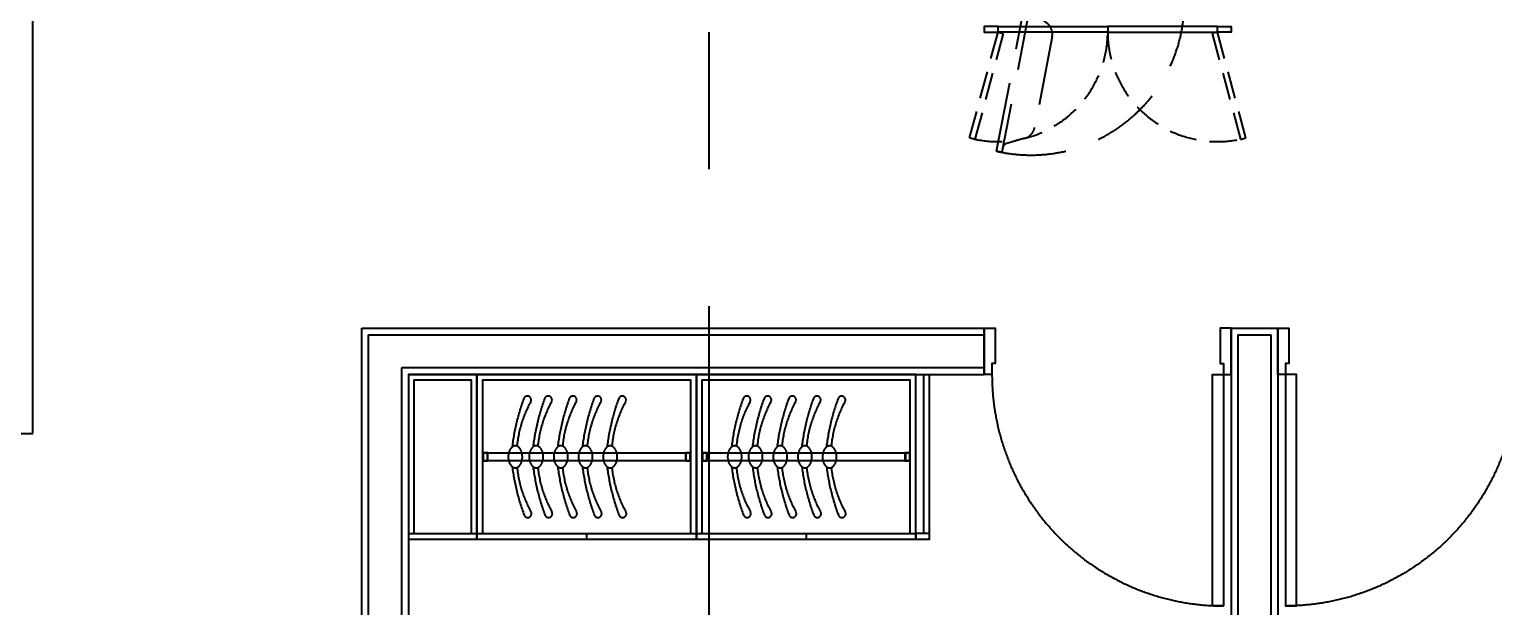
# Model space of a CAD drawing. Header units: millimetres. Extents: x 10000 to 302800, y 6800 to 229018.
# Drawn here: x 186501 to 191841, y 21881 to 23988 of the extents above; entities that cross this region are included whole.
import ezdxf

# ---------------------------------------------------------------- set-up
doc = ezdxf.new("R2010")
doc.units = ezdxf.units.MM
doc.header["$LTSCALE"] = 400
doc.header["$MEASUREMENT"] = 0
for name, pattern in [('X-GRID_5~ROOF$0$CENTER2', [1.125, 0.75, -0.125, 0.125, -0.125]), ('X-ROOM TYPE-SR-3Bay$0$HIDDEN', [0.375, 0.25, -0.125]), ('X-ROOM TYPE-SR-3Bay$0$X-ROOM TYPE-SR-2bay_1$0$PHANTOM2', [1.25, 0.625, -0.125, 0.125, -0.125, 0.125, -0.125]), ('X-ROOM TYPE-SR-3Bay$0$X-ROOM TYPE-SR-2bay_1$0$X-ROOM TYPE-SR-1.3+1.7Bay$0$HIDDEN2', [4.7625, 3.175, -1.5875])]:
    doc.linetypes.add(name, pattern=pattern)
doc.layers.get('0').update_dxf_attribs({"linetype": 'CONTINUOUS'})
for name, color, linetype in [('A-TXT1', 3, 'CONTINUOUS'), ('X-GRID_5~ROOF$0$A-CEN1', 1, 'X-GRID_5~ROOF$0$CENTER2'), ('X-ROOM TYPE-SR-3Bay$0$.WA_BUILT-IN LOW', 252, 'CONTINUOUS'), ('X-ROOM TYPE-SR-3Bay$0$.WA_Built-in_Lower', 252, 'CONTINUOUS'), ('X-ROOM TYPE-SR-3Bay$0$.WA_Door Swing', 252, 'CONTINUOUS'), ('X-ROOM TYPE-SR-3Bay$0$.WA_Furn hidden', 252, 'CONTINUOUS'), ('X-ROOM TYPE-SR-3Bay$0$.WA_Wall-Finish', 252, 'CONTINUOUS'), ('X-ROOM TYPE-SR-3Bay$0$A-WALD', 7, 'CONTINUOUS'), ('X-ROOM TYPE-SR-3Bay$0$X-ROOM TYPE-SR-2bay_1$0$0-RefEdit0', 252, 'CONTINUOUS'), ('X-ROOM TYPE-SR-3Bay$0$X-ROOM TYPE-SR-2bay_1$0$__Door-bomba', 252, 'CONTINUOUS'), ('X-ROOM TYPE-SR-3Bay$0$X-ROOM TYPE-SR-3Bay$0$.WA_Furn', 252, 'CONTINUOUS')]:
    doc.layers.add(name, color=color, linetype=linetype)
doc.styles.add('X-ROOM TYPE-SR-3Bay$0$X-ROOM TYPE-SR-2bay_1$0$X-ROOM TYPE-SR-1.3+1.7Bay$0$HY울릉도L', font='')
doc.styles.get('X-ROOM TYPE-SR-3Bay$0$X-ROOM TYPE-SR-2bay_1$0$X-ROOM TYPE-SR-1.3+1.7Bay$0$HY울릉도L').set_extended_font_data('HYGothic-Extra')

# ---------------------------------------------------------------- blocks, each defined once
blk = doc.blocks.new('X-GRID_5~ROOF')
at = {"layer": 'X-GRID_5~ROOF$0$A-CEN1', "ltscale": 10}
blk.add_line((184198.8, 81871.2), (184198.8, 33068.4), dxfattribs=at)
blk = doc.blocks.new('X-ROOM TYPE-SR-3Bay$0$DOOR-900')
at = {"color": 8, "linetype": 'X-ROOM TYPE-SR-3Bay$0$X-ROOM TYPE-SR-2bay_1$0$PHANTOM2', "ltscale": 200}
blk.add_arc((-28, -85), 844, 180, 270, dxfattribs=at)
at = {"layer": 'X-ROOM TYPE-SR-3Bay$0$X-ROOM TYPE-SR-2bay_1$0$__Door-bomba'}
for points in [[(-900, 85), (-860, 85), (-860, -45), (-872, -45), (-872, -85), (-900, -85)], [(0, 85), (-40, 85), (-40, -45), (-28, -45), (-28, -85), (0, -85)], [(-28, -85), (-28, -929), (-68, -929), (-68, -85)]]:
    blk.add_lwpolyline(points, close=True, dxfattribs=at)
blk = doc.blocks.new('X-ROOM TYPE-SR-3Bay$0$X-ROOM TYPE-SR-2bay_1$0$WASHING MACHINE')
at = {"layer": 'X-ROOM TYPE-SR-3Bay$0$X-ROOM TYPE-SR-2bay_1$0$0-RefEdit0', "color": 8, "linetype": 'X-ROOM TYPE-SR-3Bay$0$X-ROOM TYPE-SR-2bay_1$0$X-ROOM TYPE-SR-1.3+1.7Bay$0$HIDDEN2', "ltscale": 0.2}
for p, q in [((0, 343), (-864, -343)), ((-864, 343), (0, -343))]:
    blk.add_line(p, q, dxfattribs=at)
for points in [[(-1414, 385.5), (-1410.2, 405.2), (-860.2, 299.6), (-864, 280), (-1414, 385.5)], [(-864, -280), (-884, -280), (-884, 280), (-864, 280), (-864, -280)]]:
    blk.add_lwpolyline(points, dxfattribs=at)
blk.add_lwpolyline([(-864, 280), (-881.3, 283.3, 0.284079), (-901, 275.8), (-942.6, 221.4, -0.284079), (-991.8, 202.7), (-1323.9, 266.4, -0.284079), (-1362.6, 302), (-1381.2, 368, 0.284079), (-1396.6, 382.2), (-1414, 385.5)], format="xyb", dxfattribs=at)
blk.add_lwpolyline([(-864, 343), (-864, -343), (0, -343), (0, 343)], close=True, dxfattribs=at)
blk.add_arc((-864, 280), 560, 167.093, 279.1397, dxfattribs=at)
at = {"layer": 'X-ROOM TYPE-SR-3Bay$0$X-ROOM TYPE-SR-2bay_1$0$0-RefEdit0', "color": 8, "linetype": 'X-ROOM TYPE-SR-3Bay$0$X-ROOM TYPE-SR-2bay_1$0$X-ROOM TYPE-SR-1.3+1.7Bay$0$HIDDEN2', "ltscale": 0.2, "style": 'X-ROOM TYPE-SR-3Bay$0$X-ROOM TYPE-SR-2bay_1$0$X-ROOM TYPE-SR-1.3+1.7Bay$0$HY울릉도L'}
for s, p in [('WASHING', (-665.6, 26.5)), ('MACHINE', (-653.2, -89.5))]:
    blk.add_text(s, height=76.8, dxfattribs=at).set_placement(p)
blk = doc.blocks.new('X-ROOM TYPE-SR-3Bay')
at = {"layer": 'X-ROOM TYPE-SR-3Bay$0$.WA_BUILT-IN LOW', "linetype": 'X-ROOM TYPE-SR-3Bay$0$HIDDEN', "ltscale": 100}
for p, q in [((225063.9, 63736.2), (225803.9, 63736.2)), ((225063.9, 63736.2), (225063.9, 63706.2)), ((225083.8, 63736.2), (225063.9, 63736.2)), ((225063.9, 63736.2), (225063.9, 63706.2)), ((225081.8, 63734.2), (225065.9, 63734.2)), ((225065.9, 63734.2), (225065.9, 63708.2)), ((225065.9, 63708.2), (225081.8, 63708.2)), ((225081.8, 63708.2), (225081.8, 63734.2)), ((225083.8, 63706.2), (225083.8, 63736.2)), ((225803.9, 63736.2), (225803.9, 63706.2)), ((225823.9, 63736.2), (225803.9, 63736.2)), ((225803.9, 63736.2), (225803.9, 63706.2)), ((225821.9, 63734.2), (225805.9, 63734.2)), ((225805.9, 63734.2), (225805.9, 63708.2)), ((225805.9, 63708.2), (225821.9, 63708.2)), ((225821.9, 63708.2), (225821.9, 63734.2)), ((225823.9, 63706.2), (225823.9, 63736.2)), ((225823.9, 63706.2), (225823.9, 63736.2)), ((225863.9, 63736.2), (226603.9, 63736.2)), ((225863.9, 63736.2), (225863.9, 63706.2)), ((225883.8, 63736.2), (225863.9, 63736.2)), ((225863.9, 63736.2), (225863.9, 63706.2)), ((225881.8, 63734.2), (225865.9, 63734.2)), ((225865.9, 63734.2), (225865.9, 63708.2)), ((225865.9, 63708.2), (225881.8, 63708.2)), ((225881.8, 63708.2), (225881.8, 63734.2)), ((225883.8, 63706.2), (225883.8, 63736.2)), ((226603.9, 63736.2), (226603.9, 63706.2)), ((226623.9, 63736.2), (226603.9, 63736.2)), ((226603.9, 63736.2), (226603.9, 63706.2)), ((226621.9, 63734.2), (226605.9, 63734.2)), ((226605.9, 63734.2), (226605.9, 63708.2)), ((226605.9, 63708.2), (226621.9, 63708.2)), ((226621.9, 63708.2), (226621.9, 63734.2)), ((226623.9, 63706.2), (226623.9, 63736.2)), ((225803.9, 63706.2), (225063.9, 63706.2)), ((225063.9, 63706.2), (225083.8, 63706.2)), ((225803.9, 63706.2), (225823.9, 63706.2)), ((226603.9, 63706.2), (225863.9, 63706.2)), ((225863.9, 63706.2), (225883.8, 63706.2)), ((226603.9, 63706.2), (226623.9, 63706.2))]:
    blk.add_line(p, q, dxfattribs=at)
for centre, radius, start, end in [((225312.9, 63929), 13.9, 20.4349, 209.2632), ((224937.4, 63718.5), 416.5, 5.7662, 29.2632), ((224588.8, 63659.1), 786.7, 7.168, 20.4349), ((225402.9, 63928.8), 13.9, 20.4349, 209.2632), ((225027.4, 63718.4), 416.5, 5.7662, 29.2632), ((224678.8, 63659), 786.7, 7.168, 20.4349), ((225492.9, 63928.8), 13.9, 20.4349, 209.2632), ((225117.3, 63718.4), 416.5, 5.7662, 29.2632), ((224768.7, 63659), 786.7, 7.168, 20.4349), ((225582.9, 63928.8), 13.9, 20.4349, 209.2632), ((225207.3, 63718.4), 416.5, 5.7662, 29.2632), ((224858.7, 63659), 786.7, 7.168, 20.4349), ((225658.9, 63928.8), 13.9, 20.4349, 209.2632), ((225283.4, 63718.4), 416.5, 5.7662, 29.2632), ((224934.8, 63659), 786.7, 7.168, 20.4349), ((226112.9, 63929), 13.9, 20.4349, 209.2632), ((225737.4, 63718.5), 416.5, 5.7662, 29.2632), ((225388.8, 63659.1), 786.7, 7.168, 20.4349), ((226202.9, 63928.8), 13.9, 20.4349, 209.2632), ((225827.4, 63718.3), 416.5, 5.7662, 29.2632), ((225478.8, 63659), 786.7, 7.168, 20.4349), ((226292.9, 63928.8), 13.9, 20.4349, 209.2632), ((225917.3, 63718.3), 416.5, 5.7662, 29.2632), ((225568.7, 63659), 786.7, 7.168, 20.4349), ((226382.9, 63928.8), 13.9, 20.4349, 209.2632), ((226007.3, 63718.3), 416.5, 5.7662, 29.2632), ((225658.7, 63659), 786.7, 7.168, 20.4349), ((226458.9, 63928.8), 13.9, 20.4349, 209.2632), ((226083.4, 63718.3), 416.5, 5.7662, 29.2632), ((225734.8, 63659), 786.7, 7.168, 20.4349), ((224937.4, 63721.8), 416.5, 331.0704, 354.5674), ((224588.4, 63779.2), 786.7, 339.8987, 353.1656), ((225027.4, 63721.7), 416.5, 331.0704, 354.5674), ((224678.4, 63779), 786.7, 339.8987, 353.1656), ((225117.3, 63721.7), 416.5, 331.0704, 354.5674), ((224768.4, 63779), 786.7, 339.8987, 353.1656), ((225207.3, 63721.7), 416.5, 331.0704, 354.5674), ((224858.4, 63779), 786.7, 339.8987, 353.1656), ((225283.4, 63721.7), 416.5, 331.0704, 354.5674), ((224934.5, 63779), 786.7, 339.8987, 353.1656), ((225737.4, 63721.8), 416.5, 331.0704, 354.5674), ((225388.4, 63779.2), 786.7, 339.8987, 353.1656), ((225827.4, 63721.7), 416.5, 331.0704, 354.5674), ((225478.4, 63779), 786.7, 339.8987, 353.1656), ((225917.3, 63721.7), 416.5, 331.0704, 354.5674), ((225568.4, 63779), 786.7, 339.8987, 353.1656), ((226007.3, 63721.7), 416.5, 331.0704, 354.5674), ((225658.4, 63779), 786.7, 339.8987, 353.1656), ((226083.4, 63721.7), 416.5, 331.0704, 354.5674), ((225734.5, 63779), 786.7, 339.8987, 353.1656), ((225314.1, 63513.6), 13.9, 151.0704, 339.8987), ((225404.1, 63513.4), 13.9, 151.0704, 339.8987), ((225494.1, 63513.4), 13.9, 151.0704, 339.8987), ((225584.1, 63513.4), 13.9, 151.0704, 339.8987), ((225660.2, 63513.4), 13.9, 151.0704, 339.8987), ((226114.1, 63513.6), 13.9, 151.0704, 339.8987), ((226204.1, 63513.4), 13.9, 151.0704, 339.8987), ((226294.1, 63513.4), 13.9, 151.0704, 339.8987), ((226384.1, 63513.4), 13.9, 151.0704, 339.8987), ((226460.2, 63513.4), 13.9, 151.0704, 339.8987)]:
    blk.add_arc(centre, radius, start, end, dxfattribs=at)
at = {"layer": 'X-ROOM TYPE-SR-3Bay$0$.WA_BUILT-IN LOW', "linetype": 'X-ROOM TYPE-SR-3Bay$0$HIDDEN', "ltscale": 50}
for centre, radius, start, end in [((225358, 63744.6), 16.9, 90.1668, 123.0186), ((225358, 63744.6), 16.9, 57.315, 90.1668), ((225448, 63744.4), 16.9, 90.1668, 123.0186), ((225448, 63744.4), 16.9, 57.315, 90.1668), ((225538, 63744.4), 16.9, 90.1668, 123.0186), ((225538, 63744.4), 16.9, 57.315, 90.1668), ((225627.9, 63744.4), 16.9, 90.1668, 123.0186), ((225627.9, 63744.4), 16.9, 57.315, 90.1668), ((225704, 63744.4), 16.9, 90.1668, 123.0186), ((225704, 63744.4), 16.9, 57.315, 90.1668), ((226158, 63744.6), 16.9, 90.1668, 123.0186), ((226158, 63744.6), 16.9, 57.315, 90.1668), ((226248, 63744.4), 16.9, 90.1668, 123.0186), ((226248, 63744.4), 16.9, 57.315, 90.1668), ((226338, 63744.4), 16.9, 90.1668, 123.0186), ((226338, 63744.4), 16.9, 57.315, 90.1668), ((226427.9, 63744.4), 16.9, 90.1668, 123.0186), ((226427.9, 63744.4), 16.9, 57.315, 90.1668), ((226504, 63744.4), 16.9, 90.1668, 123.0186), ((226504, 63744.4), 16.9, 57.315, 90.1668), ((225394.7, 63721.5), 62.4, 165.2871, 180.1668), ((225394.7, 63721.5), 62.4, 180.1668, 195.0465), ((225376.6, 63726.3), 43.7, 147.4883, 165.2871), ((225365.2, 63733.5), 30.1, 123.0186, 147.4883), ((225350.9, 63733.5), 30.1, 32.8453, 57.315), ((225339.5, 63726.2), 43.7, 15.0465, 32.8453), ((225321.5, 63721.3), 62.4, 0.1668, 15.0465), ((225321.5, 63721.3), 62.4, 345.2871, 0.1668), ((225484.7, 63721.3), 62.4, 165.2871, 180.1668), ((225484.7, 63721.3), 62.4, 180.1668, 195.0465), ((225466.6, 63726.1), 43.7, 147.4883, 165.2871), ((225455.2, 63733.4), 30.1, 123.0186, 147.4883), ((225440.8, 63733.3), 30.1, 32.8453, 57.315), ((225429.5, 63726), 43.7, 15.0465, 32.8453), ((225411.4, 63721.1), 62.4, 0.1668, 15.0465), ((225411.4, 63721.1), 62.4, 345.2871, 0.1668), ((225574.6, 63721.3), 62.4, 165.2871, 180.1668), ((225574.6, 63721.3), 62.4, 180.1668, 195.0465), ((225556.6, 63726.1), 43.7, 147.4883, 165.2871), ((225545.2, 63733.4), 30.1, 123.0186, 147.4883), ((225530.8, 63733.3), 30.1, 32.8453, 57.315), ((225519.4, 63726), 43.7, 15.0465, 32.8453), ((225501.4, 63721.1), 62.4, 0.1668, 15.0465), ((225501.4, 63721.1), 62.4, 345.2871, 0.1668), ((225664.6, 63721.3), 62.4, 165.2871, 180.1668), ((225664.6, 63721.3), 62.4, 180.1668, 195.0465), ((225646.6, 63726.1), 43.7, 147.4883, 165.2871), ((225635.1, 63733.4), 30.1, 123.0186, 147.4883), ((225620.8, 63733.3), 30.1, 32.8453, 57.315), ((225609.4, 63726), 43.7, 15.0465, 32.8453), ((225591.4, 63721.1), 62.4, 0.1668, 15.0465), ((225591.4, 63721.1), 62.4, 345.2871, 0.1668), ((225740.7, 63721.3), 62.4, 165.2871, 180.1668), ((225740.7, 63721.3), 62.4, 180.1668, 195.0465), ((225722.6, 63726.1), 43.7, 147.4883, 165.2871), ((225711.2, 63733.4), 30.1, 123.0186, 147.4883), ((225696.9, 63733.3), 30.1, 32.8453, 57.315), ((225685.5, 63726), 43.7, 15.0465, 32.8453), ((225667.5, 63721.1), 62.4, 0.1668, 15.0465), ((225667.5, 63721.1), 62.4, 345.2871, 0.1668), ((226194.7, 63721.5), 62.4, 165.2871, 180.1668), ((226194.7, 63721.5), 62.4, 180.1668, 195.0465), ((226176.6, 63726.3), 43.7, 147.4883, 165.2871), ((226165.2, 63733.5), 30.1, 123.0186, 147.4883), ((226150.9, 63733.5), 30.1, 32.8453, 57.315), ((226139.5, 63726.2), 43.7, 15.0465, 32.8453), ((226121.5, 63721.3), 62.4, 0.1668, 15.0465), ((226121.5, 63721.3), 62.4, 345.2871, 0.1668), ((226284.7, 63721.3), 62.4, 165.2871, 180.1668), ((226284.7, 63721.3), 62.4, 180.1668, 195.0465), ((226266.6, 63726.1), 43.7, 147.4883, 165.2871), ((226255.2, 63733.4), 30.1, 123.0186, 147.4883), ((226240.8, 63733.3), 30.1, 32.8453, 57.315), ((226229.5, 63726), 43.7, 15.0465, 32.8453), ((226211.4, 63721.1), 62.4, 0.1668, 15.0465), ((226211.4, 63721.1), 62.4, 345.2871, 0.1668), ((226374.6, 63721.3), 62.4, 165.2871, 180.1668), ((226374.6, 63721.3), 62.4, 180.1668, 195.0465), ((226356.6, 63726.1), 43.7, 147.4883, 165.2871), ((226345.2, 63733.4), 30.1, 123.0186, 147.4883), ((226330.8, 63733.3), 30.1, 32.8453, 57.315), ((226319.4, 63726), 43.7, 15.0465, 32.8453), ((226301.4, 63721.1), 62.4, 0.1668, 15.0465), ((226301.4, 63721.1), 62.4, 345.2871, 0.1668), ((226464.6, 63721.3), 62.4, 165.2871, 180.1668), ((226464.6, 63721.3), 62.4, 180.1668, 195.0465), ((226446.6, 63726.1), 43.7, 147.4883, 165.2871), ((226435.1, 63733.4), 30.1, 123.0186, 147.4883), ((226420.8, 63733.3), 30.1, 32.8453, 57.315), ((226409.4, 63726), 43.7, 15.0465, 32.8453), ((226391.4, 63721.1), 62.4, 0.1668, 15.0465), ((226391.4, 63721.1), 62.4, 345.2871, 0.1668), ((226540.7, 63721.3), 62.4, 165.2871, 180.1668), ((226540.7, 63721.3), 62.4, 180.1668, 195.0465), ((226522.6, 63726.1), 43.7, 147.4883, 165.2871), ((226511.2, 63733.4), 30.1, 123.0186, 147.4883), ((226496.9, 63733.3), 30.1, 32.8453, 57.315), ((226485.5, 63726), 43.7, 15.0465, 32.8453), ((226467.5, 63721.1), 62.4, 0.1668, 15.0465), ((226467.5, 63721.1), 62.4, 345.2871, 0.1668), ((225376.6, 63716.7), 43.7, 195.0465, 212.8453), ((225365.3, 63709.3), 30.1, 212.8453, 237.315), ((225358.1, 63698.2), 16.9, 237.315, 270.1668), ((225358.1, 63698.2), 16.9, 270.1668, 303.0186), ((225350.9, 63709.3), 30.1, 303.0186, 327.4883), ((225339.5, 63716.6), 43.7, 327.4883, 345.2871), ((225466.6, 63716.5), 43.7, 195.0465, 212.8453), ((225455.2, 63709.1), 30.1, 212.8453, 237.315), ((225448.1, 63698), 16.9, 237.315, 270.1668), ((225448.1, 63698), 16.9, 270.1668, 303.0186), ((225440.9, 63709.1), 30.1, 303.0186, 327.4883), ((225429.5, 63716.4), 43.7, 327.4883, 345.2871), ((225556.6, 63716.5), 43.7, 195.0465, 212.8453), ((225545.2, 63709.1), 30.1, 212.8453, 237.315), ((225538.1, 63698), 16.9, 237.315, 270.1668), ((225538.1, 63698), 16.9, 270.1668, 303.0186), ((225530.9, 63709.1), 30.1, 303.0186, 327.4883), ((225519.5, 63716.4), 43.7, 327.4883, 345.2871), ((225646.6, 63716.5), 43.7, 195.0465, 212.8453), ((225635.2, 63709.1), 30.1, 212.8453, 237.315), ((225628.1, 63698), 16.9, 237.315, 270.1668), ((225628.1, 63698), 16.9, 270.1668, 303.0186), ((225620.9, 63709.1), 30.1, 303.0186, 327.4883), ((225609.5, 63716.4), 43.7, 327.4883, 345.2871), ((225722.7, 63716.5), 43.7, 195.0465, 212.8453), ((225711.3, 63709.1), 30.1, 212.8453, 237.315), ((225704.2, 63698), 16.9, 237.315, 270.1668), ((225704.2, 63698), 16.9, 270.1668, 303.0186), ((225697, 63709.1), 30.1, 303.0186, 327.4883), ((225685.5, 63716.4), 43.7, 327.4883, 345.2871), ((226176.6, 63716.7), 43.7, 195.0465, 212.8453), ((226165.3, 63709.3), 30.1, 212.8453, 237.315), ((226158.1, 63698.2), 16.9, 237.315, 270.1668), ((226158.1, 63698.2), 16.9, 270.1668, 303.0186), ((226150.9, 63709.3), 30.1, 303.0186, 327.4883), ((226139.5, 63716.6), 43.7, 327.4883, 345.2871), ((226266.6, 63716.5), 43.7, 195.0465, 212.8453), ((226255.2, 63709.1), 30.1, 212.8453, 237.315), ((226248.1, 63698), 16.9, 237.315, 270.1668), ((226248.1, 63698), 16.9, 270.1668, 303.0186), ((226240.9, 63709.1), 30.1, 303.0186, 327.4883), ((226229.5, 63716.4), 43.7, 327.4883, 345.2871), ((226356.6, 63716.5), 43.7, 195.0465, 212.8453), ((226345.2, 63709.1), 30.1, 212.8453, 237.315), ((226338.1, 63698), 16.9, 237.315, 270.1668), ((226338.1, 63698), 16.9, 270.1668, 303.0186), ((226330.9, 63709.1), 30.1, 303.0186, 327.4883), ((226319.5, 63716.4), 43.7, 327.4883, 345.2871), ((226446.6, 63716.5), 43.7, 195.0465, 212.8453), ((226435.2, 63709.1), 30.1, 212.8453, 237.315), ((226428.1, 63698), 16.9, 237.315, 270.1668), ((226428.1, 63698), 16.9, 270.1668, 303.0186), ((226420.9, 63709.1), 30.1, 303.0186, 327.4883), ((226409.5, 63716.4), 43.7, 327.4883, 345.2871), ((226522.7, 63716.5), 43.7, 195.0465, 212.8453), ((226511.3, 63709.1), 30.1, 212.8453, 237.315), ((226504.2, 63698), 16.9, 237.315, 270.1668), ((226504.2, 63698), 16.9, 270.1668, 303.0186), ((226497, 63709.1), 30.1, 303.0186, 327.4883), ((226485.5, 63716.4), 43.7, 327.4883, 345.2871)]:
    blk.add_arc(centre, radius, start, end, dxfattribs=at)
at = {"layer": 'X-ROOM TYPE-SR-3Bay$0$.WA_Built-in_Lower', "linetype": 'X-ROOM TYPE-SR-3Bay$0$HIDDEN'}
for points in [[(223963.2, 62176.4), (223859.7, 62562.8), (223840.3, 62557.6), (223943.9, 62171.2)], [(224724.6, 62176.4), (224828.1, 62562.8), (224847.4, 62557.6), (224743.9, 62171.2)]]:
    blk.add_lwpolyline(points, close=True, dxfattribs=at)
at = {"layer": 'X-ROOM TYPE-SR-3Bay$0$.WA_Built-in_Lower'}
for points in [[(223943.9, 62171.2), (223943.9, 62151.2), (223893.9, 62151.2), (223893.9, 62171.2)], [(223943.9, 62151.2), (224343.9, 62151.2), (224343.9, 62171.2), (223943.9, 62171.2)], [(224743.9, 62151.2), (224343.9, 62151.2), (224343.9, 62171.2), (224743.9, 62171.2)], [(224743.9, 62171.2), (224743.9, 62151.2), (224793.9, 62151.2), (224793.9, 62171.2)]]:
    blk.add_lwpolyline(points, close=True, dxfattribs=at)
at = {"layer": 'X-ROOM TYPE-SR-3Bay$0$.WA_Built-in_Lower', "linetype": 'X-ROOM TYPE-SR-3Bay$0$HIDDEN'}
for centre, start, end in [((223943.9, 62171.2), 359.9997, 102.134), ((224743.9, 62171.2), 77.866, 180.0003)]:
    blk.add_arc(centre, 400, start, end, dxfattribs=at)
at = {"layer": 'X-ROOM TYPE-SR-3Bay$0$.WA_Wall-Finish'}
for p, q in [((223893.9, 63251.2), (223893.9, 67821.2)), ((223723.9, 63251.2), (223723.9, 67521.2)), ((226893.9, 63421.2), (226893.9, 66096.2)), ((227063.9, 64987.2), (227063.9, 63251.2)), ((228263.9, 63636.2), (228263.9, 58896.7)), ((230133.9, 63636.2), (228263.9, 63636.2)), ((226893.9, 63421.2), (224793.9, 63421.2)), ((224793.9, 63251.2), (224793.9, 63421.2)), ((223893.9, 63251.2), (223723.9, 63251.2)), ((227063.9, 63251.2), (224793.9, 63251.2))]:
    blk.add_line(p, q, dxfattribs=at)
at = {"layer": 'X-ROOM TYPE-SR-3Bay$0$A-WALD'}
for p, q in [((223748.9, 63276.2), (223748.9, 67821.2)), ((223868.9, 63276.2), (223868.9, 67821.2)), ((226918.9, 63396.2), (226918.9, 66121.2)), ((224793.9, 63396.2), (226918.9, 63396.2)), ((224793.9, 63276.2), (224793.9, 63396.2)), ((223868.9, 63276.2), (223748.9, 63276.2)), ((227038.9, 63276.2), (224793.9, 63276.2))]:
    blk.add_line(p, q, dxfattribs=at)
blk.add_lwpolyline([(226398.9, 66241.2), (227038.9, 66241.2), (227038.9, 63276.2)], dxfattribs=at)
at = {"layer": 'X-ROOM TYPE-SR-3Bay$0$X-ROOM TYPE-SR-3Bay$0$.WA_Furn'}
for p, q in [((224993.9, 64001.2), (224993.9, 63421.2)), ((225013.9, 64001.2), (225013.9, 63421.2)), ((225843.9, 64001.2), (225043.9, 64001.2)), ((225443.9, 64001.2), (225443.9, 64021.2)), ((226643.9, 64001.2), (225843.9, 64001.2)), ((226243.9, 64001.2), (226243.9, 64021.2)), ((226893.9, 64001.2), (226643.9, 64001.2))]:
    blk.add_line(p, q, dxfattribs=at)
for points in [[(224993.9, 64001.2), (225043.9, 64001.2), (225043.9, 64021.2), (224993.9, 64021.2)], [(225843.9, 64021.2), (225043.9, 64021.2), (225043.9, 63421.2), (225843.9, 63421.2)], [(226643.9, 64021.2), (225843.9, 64021.2), (225843.9, 63421.2), (226643.9, 63421.2)], [(226893.9, 64021.2), (226643.9, 64021.2), (226643.9, 63421.2), (226893.9, 63421.2)]]:
    blk.add_lwpolyline(points, close=True, dxfattribs=at)
for points in [[(225063.9, 64001.2), (225063.9, 63441.2), (225823.9, 63441.2), (225823.9, 64001.2)], [(225863.9, 64001.2), (225863.9, 63441.2), (226623.9, 63441.2), (226623.9, 64001.2)], [(226663.9, 64001.2), (226663.9, 63441.2), (226873.9, 63441.2), (226873.9, 64001.2)]]:
    blk.add_lwpolyline(points, dxfattribs=at)
at = {"layer": 'X-ROOM TYPE-SR-3Bay$0$.WA_Door Swing', "xscale": -1, "rotation": 180}
blk.add_blockref('X-ROOM TYPE-SR-3Bay$0$DOOR-900', (223723.9, 63336.2), dxfattribs=at)
at = {"layer": 'X-ROOM TYPE-SR-3Bay$0$.WA_Door Swing', "rotation": 180}
blk.add_blockref('X-ROOM TYPE-SR-3Bay$0$DOOR-900', (223893.9, 63336.2), dxfattribs=at)
at = {"layer": 'X-ROOM TYPE-SR-3Bay$0$.WA_Furn hidden', "linetype": 'X-ROOM TYPE-SR-3Bay$0$HIDDEN', "rotation": 270}
blk.add_blockref('X-ROOM TYPE-SR-3Bay$0$X-ROOM TYPE-SR-2bay_1$0$WASHING MACHINE', (224343.9, 61196.2), dxfattribs=at)
blk = doc.blocks.new('X-INT-HOTEL-9F~20F')
at = {"rotation": 180}
blk.add_blockref('X-ROOM TYPE-SR-3Bay', (409997.6, 104542.4), dxfattribs=at)
blk = doc.blocks.new('X-BASE-9F')
blk.add_blockref('X-GRID_5~ROOF', (0, 0))
blk.add_blockref('X-INT-HOTEL-9F~20F', (0, 0))

msp = doc.modelspace()

# ---------------------------------------------------------------- block references
at = {"layer": 'A-TXT1'}
msp.add_blockref('X-BASE-9F', (4779.3, -18393.7), dxfattribs=at)

doc.saveas('drawing.dxf')
